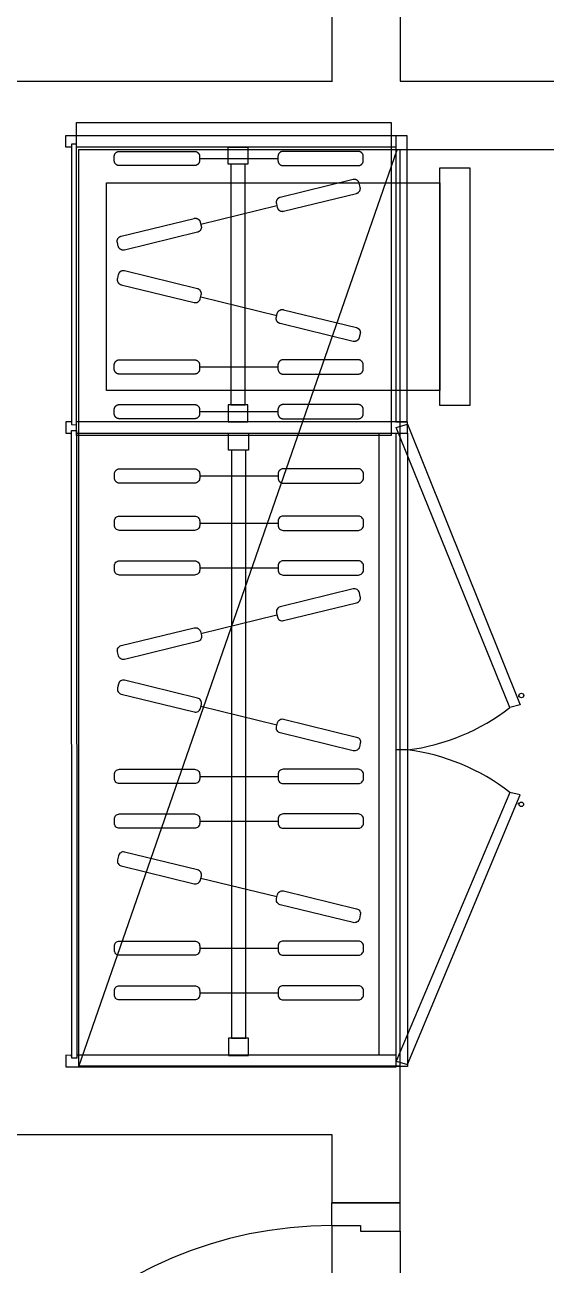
# Model space of a CAD drawing. Extents: x -678889171 to 586587, y -792238163 to 335485.
# Drawn here: x 84870 to 85786, y 77978 to 80156 of the extents above; entities that cross this region are included whole.
import ezdxf
from ezdxf.xclip import XClip

# ---------------------------------------------------------------- set-up
doc = ezdxf.new("R2010")
doc.units = 0
doc.header["$MEASUREMENT"] = 0
doc.header["$XCLIPFRAME"] = 2
doc.linetypes.add('XR-A-TYP36$0$XR-A-TYP-2-3-4-5-6-7-8-9-10$0$HIDDEN', pattern=[0.375, 0.25, -0.125])
doc.layers.get('0').update_dxf_attribs({"color": 8})
for name, color, linetype in [('9TH-FURN$0$XR-A-9TH-OLD DESIGN$0$A-ANNO-SYMB', 252, 'Continuous'), ('9TH-FURN$0$XR-A-9TH-OLD DESIGN$0$A-SITE-PATT', 252, 'Continuous'), ('9TH-FURN$0$XR-A-9TH-OLD DESIGN$0$I-FURN', 252, 'Continuous'), ('9TH-FURN$0$XR-A-9TH-OLD DESIGN$0$XREF_1BR$0$I-FURN', 252, 'Continuous'), ('XR-A-9TH-FLOOR$0$A-WALL', 252, 'Continuous'), ('XR-A-TYP36$0$XR-A-TYP-2-3-4-5-6-7-8-9-10$0$A-DOOR', 252, 'Continuous'), ('XR-A-TYP36$0$XR-A-TYP-2-3-4-5-6-7-8-9-10$0$A-FLOR-OVHD', 252, 'XR-A-TYP36$0$XR-A-TYP-2-3-4-5-6-7-8-9-10$0$HIDDEN'), ('XR-A-TYP36$0$XR-A-TYP-2-3-4-5-6-7-8-9-10$0$A-WALL', 252, 'Continuous')]:
    doc.layers.add(name, color=color, linetype=linetype)
doc.layers.add('XR-A-TYP36$0$XR-A-TYP-2-3-4-5-6-7-8-9-10$0$TYPICAL 3-10  FLOOR TOWERS$0$xref units$0$A-FURN-FIXD', color=252, linetype='Continuous', lineweight=25)

# ---------------------------------------------------------------- blocks, each defined once
blk = doc.blocks.new('*U268')
at = {"layer": '9TH-FURN$0$XR-A-9TH-OLD DESIGN$0$XREF_1BR$0$I-FURN'}
for points in [[(-1636.8, 0), (-1606.8, 0), (-1606.8, 35), (-1636.8, 35)], [(-574, 5), (-1606.8, 5), (-1606.8, 30), (-574, 30)], [(-544, 0), (-574, 0), (-574, 35), (-544, 35)]]:
    blk.add_lwpolyline(points, close=True, dxfattribs=at)
blk = doc.blocks.new('*U269')
at = {"layer": '9TH-FURN$0$XR-A-9TH-OLD DESIGN$0$XREF_1BR$0$I-FURN'}
for points in [[(-1177.6, 0), (-1147.6, 0), (-1147.6, 35), (-1177.6, 35)], [(-724.9, 5), (-1147.6, 5), (-1147.6, 30), (-724.9, 30)], [(-694.9, 0), (-724.9, 0), (-724.9, 35), (-694.9, 35)]]:
    blk.add_lwpolyline(points, close=True, dxfattribs=at)
blk = doc.blocks.new('9TH-FURN$0$XR-A-9TH-OLD DESIGN$0$XREF_1BR$0$A$C0C3539C5')
at = {"layer": '9TH-FURN$0$XR-A-9TH-OLD DESIGN$0$XREF_1BR$0$I-FURN', "ltscale": 0.5}
for p, q in [((-0.0688, 0), (0.0688, 0)), ((-0.0688, -0.083), (0.0688, -0.083)), ((-0.0688, -0.1615), (0.0688, -0.1615)), ((-0.0668, -0.2767), (0.0668, -0.2441)), ((-0.0668, -0.4045), (0.0668, -0.4371)), ((-0.0688, -0.5277), (0.0688, -0.5277)), ((-0.0688, -0.6062), (0.0688, -0.6062)), ((-0.0668, -0.7062), (0.0668, -0.7388)), ((-0.0688, -0.8293), (0.0688, -0.8293)), ((-0.0688, -0.9078), (0.0688, -0.9078))]:
    blk.add_line(p, q, dxfattribs=at)
for points in [[(-0.2098, -0.0125, -0.414214), (-0.2188, -0.0035), (-0.2188, 0.0035, -0.414214), (-0.2098, 0.0125), (-0.0778, 0.0125, -0.414214), (-0.0688, 0.0035), (-0.0688, -0.0035, -0.414214), (-0.0778, -0.0125)], [(0.2098, -0.0125, 0.414214), (0.2188, -0.0035), (0.2188, 0.0035, 0.414214), (0.2098, 0.0125), (0.0778, 0.0125, 0.414214), (0.0688, 0.0035), (0.0688, -0.0035, 0.414214), (0.0778, -0.0125)], [(-0.2098, -0.0955, -0.414214), (-0.2188, -0.0865), (-0.2188, -0.0795, -0.414214), (-0.2098, -0.0705), (-0.0778, -0.0705, -0.414214), (-0.0688, -0.0795), (-0.0688, -0.0865, -0.414214), (-0.0778, -0.0955)], [(0.2098, -0.0955, 0.414214), (0.2188, -0.0865), (0.2188, -0.0795, 0.414214), (0.2098, -0.0705), (0.0778, -0.0705, 0.414214), (0.0688, -0.0795), (0.0688, -0.0865, 0.414214), (0.0778, -0.0955)], [(-0.2098, -0.174, -0.414214), (-0.2188, -0.165), (-0.2188, -0.158, -0.414214), (-0.2098, -0.149), (-0.0778, -0.149, -0.414214), (-0.0688, -0.158), (-0.0688, -0.165, -0.414214), (-0.0778, -0.174)], [(0.2098, -0.174, 0.414214), (0.2188, -0.165), (0.2188, -0.158, 0.414214), (0.2098, -0.149), (0.0778, -0.149, 0.414214), (0.0688, -0.158), (0.0688, -0.165, 0.414214), (0.0778, -0.174)], [(0.2067, -0.2228, 0.414214), (0.2133, -0.2119), (0.2117, -0.2051, 0.414214), (0.2008, -0.1985), (0.0726, -0.2298, 0.414214), (0.066, -0.2407), (0.0676, -0.2475, 0.414214), (0.0785, -0.2541)], [(-0.2008, -0.3223, -0.414214), (-0.2117, -0.3157), (-0.2133, -0.3089, -0.414214), (-0.2067, -0.298), (-0.0785, -0.2667, -0.414214), (-0.0676, -0.2733), (-0.066, -0.2801, -0.414214), (-0.0726, -0.291)], [(-0.2008, -0.3589, 0.414214), (-0.2117, -0.3655), (-0.2133, -0.3723, 0.414214), (-0.2067, -0.3832), (-0.0785, -0.4145, 0.414214), (-0.0676, -0.4079), (-0.066, -0.4011, 0.414214), (-0.0726, -0.3902)], [(0.2067, -0.4585, -0.414214), (0.2133, -0.4693), (0.2117, -0.4761, -0.414214), (0.2008, -0.4827), (0.0726, -0.4514, -0.414214), (0.066, -0.4405), (0.0676, -0.4337, -0.414214), (0.0785, -0.4271)], [(-0.2098, -0.5402, -0.414214), (-0.2188, -0.5312), (-0.2188, -0.5242, -0.414214), (-0.2098, -0.5152), (-0.0778, -0.5152, -0.414214), (-0.0688, -0.5242), (-0.0688, -0.5312, -0.414214), (-0.0778, -0.5402)], [(0.2098, -0.5402, 0.414214), (0.2188, -0.5312), (0.2188, -0.5242, 0.414214), (0.2098, -0.5152), (0.0778, -0.5152, 0.414214), (0.0688, -0.5242), (0.0688, -0.5312, 0.414214), (0.0778, -0.5402)], [(-0.2098, -0.6187, -0.414214), (-0.2188, -0.6097), (-0.2188, -0.6027, -0.414214), (-0.2098, -0.5937), (-0.0778, -0.5937, -0.414214), (-0.0688, -0.6027), (-0.0688, -0.6097, -0.414214), (-0.0778, -0.6187)], [(0.2098, -0.6187, 0.414214), (0.2188, -0.6097), (0.2188, -0.6027, 0.414214), (0.2098, -0.5937), (0.0778, -0.5937, 0.414214), (0.0688, -0.6027), (0.0688, -0.6097, 0.414214), (0.0778, -0.6187)], [(-0.2008, -0.6606, 0.414214), (-0.2117, -0.6672), (-0.2133, -0.674, 0.414214), (-0.2067, -0.6849), (-0.0785, -0.7162, 0.414214), (-0.0676, -0.7096), (-0.066, -0.7028, 0.414214), (-0.0726, -0.6919)], [(0.2067, -0.7601, -0.414214), (0.2133, -0.771), (0.2117, -0.7778, -0.414214), (0.2008, -0.7844), (0.0726, -0.7531, -0.414214), (0.066, -0.7422), (0.0676, -0.7354, -0.414214), (0.0785, -0.7288)], [(-0.2098, -0.8418, -0.414214), (-0.2188, -0.8328), (-0.2188, -0.8258, -0.414214), (-0.2098, -0.8168), (-0.0778, -0.8168, -0.414214), (-0.0688, -0.8258), (-0.0688, -0.8328, -0.414214), (-0.0778, -0.8418)], [(0.2098, -0.8418, 0.414214), (0.2188, -0.8328), (0.2188, -0.8258, 0.414214), (0.2098, -0.8168), (0.0778, -0.8168, 0.414214), (0.0688, -0.8258), (0.0688, -0.8328, 0.414214), (0.0778, -0.8418)], [(-0.2098, -0.9203, -0.414214), (-0.2188, -0.9113), (-0.2188, -0.9043, -0.414214), (-0.2098, -0.8953), (-0.0778, -0.8953, -0.414214), (-0.0688, -0.9043), (-0.0688, -0.9113, -0.414214), (-0.0778, -0.9203)], [(0.2098, -0.9203, 0.414214), (0.2188, -0.9113), (0.2188, -0.9043, 0.414214), (0.2098, -0.8953), (0.0778, -0.8953, 0.414214), (0.0688, -0.9043), (0.0688, -0.9113, 0.414214), (0.0778, -0.9203)]]:
    blk.add_lwpolyline(points, format="xyb", close=True, dxfattribs=at)
blk = doc.blocks.new('9TH-FURN$0$XR-A-9TH-OLD DESIGN$0$d')
at = {"layer": '9TH-FURN$0$XR-A-9TH-OLD DESIGN$0$I-FURN'}
blk.add_line((89147.1, 62864.5, 0), (89143.4, 63957.2, 0), dxfattribs=at)
at = {"layer": '9TH-FURN$0$XR-A-9TH-OLD DESIGN$0$I-FURN', "extrusion": (-1.14521e-09, 1.34087e-09, 1), "elevation": 0}
for points in [[(88601, 64458), (88591, 64457.9), (88591, 64477.9), (88601, 64478), (88601, 64478), (88610, 64478), (88610, 64478), (89171, 64480), (89171, 64460), (88610, 64458), (88610, 64463), (88601, 64463)], [(89192.6, 63977.4), (89191, 64479.9), (89171, 64479.8), (89172.6, 63977.3)], [(88611.8, 63970.3), (88609.9, 64463), (88600.9, 64463), (88602.8, 63970.3)], [(89249.9, 64006.3), (89248.6, 64423.8), (89301.1, 64424), (89302.5, 64006.5)], [(89248.7, 64397.5), (89249.8, 64032.5), (88663.9, 64030.4), (88662.7, 64395.4)], [(89193.3, 63973.4), (89392.8, 63480.8), (89374.9, 63476.2), (89173.3, 63967.4)], [(88611.9, 63960.3), (88616.2, 62857.6), (88607.2, 62857.5), (88602.9, 63960.3)], [(89193.4, 63957.4), (89197.2, 62844.8), (89177.2, 62844.7), (89173.4, 63957.3)], [(89197.2, 62848.7), (89393.4, 63322.7), (89375.4, 63327.2), (89177.2, 62854.6)], [(88607.1, 62862.5), (88597.1, 62862.5), (88597.2, 62842.5), (88607.2, 62842.5), (88607.2, 62842.5), (88616.2, 62842.6), (88616.2, 62842.6), (89177.2, 62844.6), (89177.1, 62864.6), (88616.1, 62862.6), (88616.2, 62857.6), (88607.2, 62857.5)]]:
    blk.add_lwpolyline(points, close=True, dxfattribs=at)
blk.add_lwpolyline([(88602.8, 63975.3), (88592.8, 63975.2), (88592.9, 63955.2), (88602.9, 63955.3), (88602.9, 63960.3), (88611.9, 63960.3), (88611.9, 63955.3), (89193.4, 63957.4), (89193.3, 63977.4), (88611.8, 63975.3)], dxfattribs=at)
at = {"layer": '9TH-FURN$0$XR-A-9TH-OLD DESIGN$0$I-FURN', "ltscale": 0.5, "extrusion": (-1.14521e-09, 1.34087e-09, 1), "elevation": 0}
for points in [[(89391, 63496.8), (89389, 63496.3)], [(89391, 63496.8), (89389, 63496.3)], [(89391, 63496.8), (89389, 63496.3)], [(89391, 63496.8), (89389, 63496.3)], [(89391.2, 63495.8), (89389.3, 63495.3)], [(89391.2, 63495.8), (89389.3, 63495.3)], [(89391.2, 63495.8), (89389.3, 63495.3)], [(89391.2, 63495.8), (89389.3, 63495.3)], [(89391.6, 63306.7), (89389.7, 63307.2)], [(89391.6, 63306.7), (89389.7, 63307.2)], [(89391.6, 63306.7), (89389.7, 63307.2)], [(89391.6, 63306.7), (89389.7, 63307.2)], [(89391.9, 63307.7), (89390, 63308.2)], [(89391.9, 63307.7), (89390, 63308.2)], [(89391.9, 63307.7), (89390, 63308.2)], [(89391.9, 63307.7), (89390, 63308.2)]]:
    blk.add_lwpolyline(points, dxfattribs=at)
at = {"layer": '9TH-FURN$0$XR-A-9TH-OLD DESIGN$0$I-FURN', "ltscale": 0.5}
for centre in [(89395, 63497.4, 0), (89395, 63497.4, 0), (89395, 63497.4, 0), (89395, 63497.4, 0), (89395.6, 63306.2, 0), (89395.6, 63306.2, 0), (89395.6, 63306.2, 0), (89395.6, 63306.2, 0)]:
    blk.add_circle(centre, 4, dxfattribs=at)
at = {"layer": '9TH-FURN$0$XR-A-9TH-OLD DESIGN$0$I-FURN'}
for centre, start, end in [((89147.3, 63768, 0), 277.457, 307.9574), ((89149.9, 63033.8, 0), 52.4537, 82.9541)]:
    blk.add_arc(centre, 370.1, start, end, dxfattribs=at)
at = {"layer": '9TH-FURN$0$XR-A-9TH-OLD DESIGN$0$XREF_1BR$0$I-FURN'}
blk.add_line((89195.3, 63401.1, 0), (89175.3, 63401, 0), dxfattribs=at)
at = {"layer": '9TH-FURN$0$XR-A-9TH-OLD DESIGN$0$I-FURN', "extrusion": (1.14511e-09, -1.37656e-09, -1)}
ref = blk.add_blockref('9TH-FURN$0$XR-A-9TH-OLD DESIGN$0$XREF_1BR$0$A$C0C3539C5', (-88894.5, 64600.4, 0), dxfattribs=dict(at, xscale=-1000.000000000001, yscale=1000.000000000001, zscale=-1000.000000000001, rotation=359.7951401120226))
XClip(ref).set_block_clipping_path([(-0.2848774801, -0.0984328916), (0.2675332335, -0.0984328915), (0.2674821588, -0.648067754), (-0.2849285549, -0.648067754)])
at = {"layer": '9TH-FURN$0$XR-A-9TH-OLD DESIGN$0$I-FURN', "extrusion": (-1.14511e-09, 1.37656e-09, 1), "xscale": -0.9999999999999999, "rotation": 90.20485989423086}
for name, p in [('*U269', (88915.3, 63281.5, 0)), ('*U268', (88919.8, 62319.6, 0))]:
    blk.add_blockref(name, p, dxfattribs=at)
at = {"layer": '9TH-FURN$0$XR-A-9TH-OLD DESIGN$0$I-FURN', "extrusion": (1.14511e-09, -1.37656e-09, -1), "xscale": -1000.000000000001, "yscale": 1000.000000000001, "zscale": -1000.000000000001, "rotation": 359.7951401120226}
blk.add_blockref('9TH-FURN$0$XR-A-9TH-OLD DESIGN$0$XREF_1BR$0$A$C0C3539C5', (-88897.3, 63881.2, 0), dxfattribs=at)
blk = doc.blocks.new('9TH-FURN$0$XR-A-9TH-OLD DESIGN$0$f1')
at = {"layer": '9TH-FURN$0$XR-A-9TH-OLD DESIGN$0$A-ANNO-SYMB', "rotation": 359.7951419587698}
blk.add_blockref('9TH-FURN$0$XR-A-9TH-OLD DESIGN$0$d', (-1056.6, 2278.8, 0), dxfattribs=at)
blk = doc.blocks.new('*U1434')
for p, q in [((0, -20), (0, -140)), ((50, -20), (0, -20)), ((50, -90), (50, -20)), ((750, -90), (750, -20)), ((750, -20), (800, -20)), ((800, -20), (800, -140)), ((40, -140), (40, -90)), ((40, -90), (50, -90)), ((760, -90), (750, -90)), ((760, -140), (760, -90)), ((40, -140), (0, -140)), ((760, -140), (800, -140)), ((710, -760), (710, -240)), ((760, -760), (760, -240))]:
    blk.add_line(p, q)
for points in [[(710, -240), (760, -240), (760, -140), (710, -140), (710, -227)], [(710, -760), (760, -760), (760, -860), (710, -860), (710, -773), (710, -860)]]:
    blk.add_lwpolyline(points, close=True)
blk.add_arc((760, -140), 720, 180, 270)
at = {"layer": 'XR-A-TYP36$0$XR-A-TYP-2-3-4-5-6-7-8-9-10$0$A-FLOR-OVHD'}
for p, q in [((50, -20), (750, -20)), ((40, -140), (760, -140))]:
    blk.add_line(p, q, dxfattribs=at)
blk = doc.blocks.new('XR-A-TYP36')
at = {"layer": 'XR-A-TYP36$0$XR-A-TYP-2-3-4-5-6-7-8-9-10$0$A-WALL'}
for p, q in [((88210, 66720), (88210, 66534.3)), ((88330, 66720), (88330, 66535)), ((87645, 66535), (88210, 66535)), ((88330, 66535), (88630, 66535, 0)), ((87765, 66415), (87765, 64804.1)), ((87765, 66415), (88630, 66415, 0))]:
    blk.add_line(p, q, dxfattribs=at)
for points in [[(88330, 64565), (88330, 64805), (87765, 64805)], [(87645, 64685), (88210, 64685), (88210, 64565)], [(88210, 64565), (88330, 64565)]]:
    blk.add_lwpolyline(points, dxfattribs=at)
at = {"layer": 'XR-A-TYP36$0$XR-A-TYP-2-3-4-5-6-7-8-9-10$0$TYPICAL 3-10  FLOOR TOWERS$0$xref units$0$A-FURN-FIXD'}
for points in [[(88323.8, 66414.3), (87764.7, 64803.9)], [(88330, 64804.1), (88330, 66414.3)]]:
    blk.add_lwpolyline(points, dxfattribs=at)
at = {"layer": 'XR-A-TYP36$0$XR-A-TYP-2-3-4-5-6-7-8-9-10$0$A-DOOR', "extrusion": (1.96384e-11, -1.37745e-23, -1), "xscale": -1.000000000000009, "zscale": -1.000000000000009, "rotation": 90}
blk.add_blockref('*U1434', (-88350, 64565, 0), dxfattribs=at)

msp = doc.modelspace()

# ---------------------------------------------------------------- block references
at = {"layer": '9TH-FURN$0$XR-A-9TH-OLD DESIGN$0$A-SITE-PATT'}
msp.add_blockref('9TH-FURN$0$XR-A-9TH-OLD DESIGN$0$f1', (-2822.4, 13522.1, 0), dxfattribs=at)

# ---------------------------------------------------------------- next in the draw order: block references
at = {"layer": 'XR-A-9TH-FLOOR$0$A-WALL'}
msp.add_blockref('XR-A-TYP36', (-2800.4, 13522.1), dxfattribs=at)

doc.saveas('drawing.dxf')
